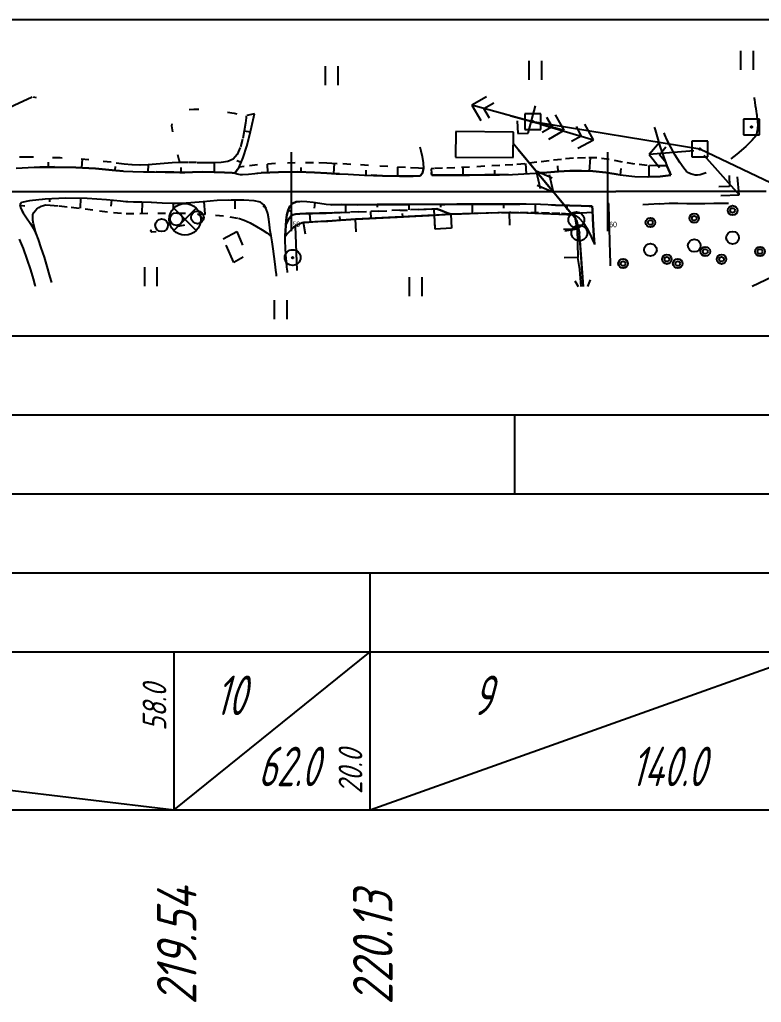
# Model space of a CAD drawing. Extents: x 2172 to 5772, y -842 to -248.
# Drawn here: x 3719.4 to 3766.3, y -676.2 to -614 of the extents above; entities that cross this region are included whole.
import ezdxf

# ---------------------------------------------------------------- set-up
doc = ezdxf.new("R2010")
doc.units = 0
doc.header["$MEASUREMENT"] = 0
doc.linetypes.add('CONTI', pattern=[0])
doc.linetypes.add('STROT', pattern=[1.7, 0.5, -1.2])
doc.layers.get('0').update_dxf_attribs({"linetype": 'CONTINUOUS'})
for name, color, linetype in [('DEFAULT', 7, 'CONTI'), ('OTKOSDEFAULT', 32, 'CONTI'), ('SIT_LDEFAULT', 7, 'CONTI'), ('USLZNDEFAULT', 7, 'CONTI'), ('ОТМЕТКИ_КЮВЕТОВ', 7, 'CONTINUOUS'), ('ЧЕРНЫЕ_ОТМЕТКИ', 7, 'CONTINUOUS')]:
    doc.layers.add(name, color=color, linetype=linetype)
doc.styles.add('SHRFT', font='TXT', dxfattribs={"width": 8.75})
doc.styles.add('ГОСТ', font='gost.TTF', dxfattribs={"oblique": 15, "height": 1})

# ---------------------------------------------------------------- blocks, each defined once
blk = doc.blocks.new('BL_2002')
at = {"color": 0}
blk.add_circle((0, 0), 2, dxfattribs=at)
blk = doc.blocks.new('BL_7')
at = {"color": 0}
for p, q in [((-3.5, 3.5), (3.5, -3.5)), ((-3.5, -3.5), (3.5, 3.5))]:
    blk.add_line(p, q, dxfattribs=at)
blk.add_circle((0, 0), 5, dxfattribs=at)
blk = doc.blocks.new('BL_26')
at = {"color": 0}
for radius in [2.5, 0.25]:
    blk.add_circle((0, 0), radius, dxfattribs=at)
blk = doc.blocks.new('BL_27')
at = {"color": 0}
for p, q in [((2.5, 2.5), (-2.5, 2.5)), ((-2.5, 2.5), (-2.5, -2.5)), ((2.5, -2.5), (2.5, 2.5)), ((-2.5, -2.5), (2.5, -2.5))]:
    blk.add_line(p, q, dxfattribs=at)
blk.add_circle((0, 0), 0.25, dxfattribs=at)
blk = doc.blocks.new('BL_20')
at = {"color": 0}
blk.add_circle((0, 0), 2.5, dxfattribs=at)
blk = doc.blocks.new('BL_2009')
at = {"color": 0}
for centre, radius in [((0, 8.65), 1.5), ((0, 8.65), 0.75), ((0, 0), 2), ((-8.65, -4.35), 1.5), ((8.65, -4.35), 1.5), ((-8.65, -4.35), 0.75), ((8.65, -4.35), 0.75)]:
    blk.add_circle(centre, radius, dxfattribs=at)
blk = doc.blocks.new('BL_2011')
at = {"color": 0}
for p, q in [((0, 0), (0, 6)), ((4, 0), (4, 6))]:
    blk.add_line(p, q, dxfattribs=at)

msp = doc.modelspace()

# ---------------------------------------------------------------- linework, layer by layer
at = {"linetype": 'Continuous'}
for p, q in [((3396.596, -614.043), (4356.596, -614.043)), ((3396.596, -634.043), (4356.596, -634.043)), ((3396.596, -639.043), (4356.596, -639.043)), ((3396.596, -644.043), (4356.596, -644.043)), ((3396.596, -649.043), (4356.596, -649.043)), ((3396.596, -654.043), (4356.596, -654.043)), ((3396.596, -664.043), (4356.596, -664.043))]:
    msp.add_line(p, q, dxfattribs=at)
msp.add_line((3750.727, -644.043), (3750.727, -639.043))
msp.add_lwpolyline([(3741.577, -654.043), (3741.577, -649.043)], dxfattribs=at)
at = {"layer": 'DEFAULT', "color": 12, "linetype": 'CONTI'}
for p, q in [((3736.596, -627.421), (3736.595, -622.421)), ((3756.596, -627.42), (3756.596, -622.42)), ((3718.883, -624.921), (3719.546, -624.921)), ((3719.546, -624.921), (3720.208, -624.921)), ((3720.208, -624.921), (3720.871, -624.921)), ((3720.871, -624.921), (3721.534, -624.921)), ((3721.534, -624.921), (3722.197, -624.921)), ((3722.197, -624.921), (3722.86, -624.921)), ((3722.86, -624.921), (3723.522, -624.921)), ((3723.522, -624.921), (3724.185, -624.921)), ((3724.185, -624.921), (3724.848, -624.921)), ((3724.848, -624.921), (3725.511, -624.921)), ((3725.511, -624.921), (3726.174, -624.921)), ((3726.174, -624.921), (3726.836, -624.921)), ((3726.836, -624.921), (3727.499, -624.921)), ((3727.499, -624.921), (3728.162, -624.921)), ((3728.162, -624.921), (3728.825, -624.921)), ((3728.825, -624.921), (3729.488, -624.921)), ((3729.488, -624.921), (3730.15, -624.921)), ((3730.15, -624.921), (3730.813, -624.921)), ((3730.813, -624.921), (3731.476, -624.921)), ((3731.476, -624.921), (3732.139, -624.921)), ((3732.139, -624.921), (3732.802, -624.921)), ((3732.802, -624.921), (3733.464, -624.921)), ((3733.464, -624.921), (3734.127, -624.921)), ((3734.127, -624.921), (3734.79, -624.921)), ((3734.79, -624.921), (3735.453, -624.921)), ((3735.453, -624.921), (3736.116, -624.921)), ((3736.116, -624.921), (3736.779, -624.921)), ((3736.779, -624.921), (3737.441, -624.921)), ((3737.441, -624.921), (3738.104, -624.921)), ((3738.104, -624.921), (3738.767, -624.921)), ((3738.767, -624.921), (3739.43, -624.921)), ((3739.43, -624.921), (3740.093, -624.921)), ((3740.092, -624.921), (3757.099, -624.92)), ((3757.496, -624.921), (3757.099, -624.921)), ((3757.892, -624.921), (3757.496, -624.921)), ((3758.289, -624.921), (3757.892, -624.921)), ((3758.685, -624.921), (3758.289, -624.921)), ((3759.082, -624.921), (3758.685, -624.921)), ((3759.479, -624.921), (3759.082, -624.921)), ((3759.875, -624.921), (3759.479, -624.921)), ((3760.272, -624.921), (3759.875, -624.921)), ((3760.668, -624.921), (3760.272, -624.921)), ((3761.065, -624.921), (3760.668, -624.921)), ((3761.462, -624.921), (3761.065, -624.921)), ((3761.858, -624.921), (3761.462, -624.921)), ((3762.255, -624.921), (3761.858, -624.921)), ((3762.651, -624.921), (3762.255, -624.921)), ((3763.048, -624.921), (3762.651, -624.921)), ((3763.445, -624.921), (3763.048, -624.921)), ((3763.841, -624.921), (3763.445, -624.921)), ((3764.238, -624.921), (3763.841, -624.921)), ((3764.634, -624.921), (3764.238, -624.921)), ((3765.031, -624.921), (3764.634, -624.921)), ((3765.427, -624.921), (3765.031, -624.921)), ((3765.824, -624.921), (3765.427, -624.921)), ((3766.221, -624.921), (3765.824, -624.921)), ((3766.617, -624.921), (3766.221, -624.921))]:
    msp.add_line(p, q, dxfattribs=at)
at = {"layer": 'OTKOSDEFAULT', "color": 32, "linetype": 'STROT'}
for p, q in [((3733.721, -620.255, 43.849), (3733.682, -620.591, 43.858)), ((3733.734, -620.125, 43.845), (3733.721, -620.255, 43.849)), ((3734.259, -620.01, 44.052), (3733.734, -620.125, 43.845)), ((3733.608, -621.067, 43.871), (3733.497, -621.603, 43.885)), ((3733.682, -620.591, 43.858), (3733.608, -621.067, 43.871)), ((3733.497, -621.603, 43.885), (3733.348, -622.13, 43.9)), ((3733.348, -622.13, 43.9), (3733.152, -622.576, 43.912)), ((3719.892, -622.74, 44.011), (3717.721, -622.784, 44.025)), ((3721.969, -622.789, 43.999), (3719.892, -622.74, 44.011)), ((3723.786, -622.915, 43.988), (3721.969, -622.789, 43.999)), ((3725.18, -623.067, 43.979), (3723.786, -622.915, 43.988)), ((3732.901, -622.865, 43.922), (3732.569, -623.012, 43.922)), ((3733.152, -622.576, 43.912), (3732.901, -622.865, 43.922)), ((3752.892, -622.973, 44.289), (3752.12, -623.07, 44.306)), ((3753.667, -622.881, 44.273), (3752.892, -622.973, 44.289)), ((3754.433, -622.812, 44.257), (3753.667, -622.881, 44.273)), ((3755.181, -622.776, 44.241), (3754.433, -622.812, 44.257)), ((3755.906, -622.793, 44.226), (3755.181, -622.776, 44.241)), ((3756.698, -622.89, 44.247), (3755.906, -622.793, 44.226)), ((3757.521, -623.051, 44.272), (3756.698, -622.89, 44.247)), ((3726.005, -623.182, 43.974), (3725.18, -623.067, 43.979)), ((3726.502, -623.234, 43.966), (3726.005, -623.182, 43.974)), ((3727.008, -623.246, 43.958), (3726.502, -623.234, 43.966)), ((3727.52, -623.23, 43.95), (3727.008, -623.246, 43.958)), ((3728.034, -623.195, 43.942), (3727.52, -623.23, 43.95)), ((3728.544, -623.153, 43.934), (3728.034, -623.195, 43.942)), ((3729.047, -623.112, 43.926), (3728.544, -623.153, 43.934)), ((3729.534, -623.084, 43.918), (3729.047, -623.112, 43.926)), ((3730.04, -623.078, 43.919), (3729.534, -623.084, 43.918)), ((3730.579, -623.091, 43.919), (3730.04, -623.078, 43.919)), ((3731.128, -623.106, 43.92), (3730.579, -623.091, 43.919)), ((3731.659, -623.112, 43.921), (3731.128, -623.106, 43.92)), ((3732.146, -623.086, 43.921), (3731.659, -623.112, 43.921)), ((3732.569, -623.012, 43.922), (3732.146, -623.086, 43.921)), ((3733.291, -623.373, 44.024), (3733.038, -623.753, 44.021)), ((3733.611, -623.33, 44.027), (3733.291, -623.373, 44.024)), ((3734.441, -623.237, 44.037), (3733.611, -623.33, 44.027)), ((3735.585, -623.145, 44.05), (3734.441, -623.237, 44.037)), ((3736.835, -623.097, 44.064), (3735.585, -623.145, 44.05)), ((3737.987, -623.098, 44.077), (3736.835, -623.097, 44.064)), ((3738.827, -623.127, 44.086), (3737.987, -623.098, 44.077)), ((3739.153, -623.145, 44.09), (3738.827, -623.127, 44.086)), ((3739.491, -623.155, 44.1), (3739.153, -623.145, 44.09)), ((3740.346, -623.197, 44.125), (3739.491, -623.155, 44.1)), ((3741.465, -623.264, 44.16), (3740.346, -623.197, 44.125)), ((3742.683, -623.334, 44.199), (3741.465, -623.264, 44.16)), ((3743.802, -623.4, 44.234), (3742.683, -623.334, 44.199)), ((3744.619, -623.449, 44.259), (3743.802, -623.4, 44.234)), ((3744.935, -623.468, 44.269), (3744.619, -623.449, 44.259)), ((3745.627, -623.468, 44.267), (3745.431, -623.477, 44.264)), ((3745.431, -623.477, 44.264), (3745.454, -623.773, 44.258)), ((3746.154, -623.446, 44.274), (3745.627, -623.468, 44.267)), ((3746.924, -623.412, 44.285), (3746.154, -623.446, 44.274)), ((3747.844, -623.37, 44.298), (3746.924, -623.412, 44.285)), ((3748.825, -623.323, 44.312), (3747.844, -623.37, 44.298)), ((3749.774, -623.273, 44.326), (3748.825, -623.323, 44.312)), ((3750.603, -623.224, 44.337), (3749.774, -623.273, 44.326)), ((3751.353, -623.158, 44.322), (3750.603, -623.224, 44.337)), ((3752.12, -623.07, 44.306), (3751.353, -623.158, 44.322)), ((3758.32, -623.188, 44.297), (3757.521, -623.051, 44.272)), ((3759.084, -623.272, 44.321), (3758.32, -623.188, 44.297)), ((3759.732, -623.301, 44.341), (3759.084, -623.272, 44.321)), ((3760.179, -623.299, 44.355), (3759.732, -623.301, 44.341)), ((3760.345, -623.295, 44.36), (3760.179, -623.299, 44.355)), ((3760.525, -623.724, 44.419), (3760.345, -623.295, 44.36)), ((3745.454, -623.773, 44.258), (3745.464, -623.888, 44.255)), ((3760.597, -623.888, 44.441), (3760.525, -623.724, 44.419)), ((3720.383, -626.133, 44.012), (3720.491, -626.022, 44.031)), ((3720.491, -626.022, 44.031), (3720.618, -625.926, 44.05)), ((3720.618, -625.926, 44.05), (3720.755, -625.846, 44.069)), ((3720.755, -625.846, 44.069), (3720.899, -625.791, 44.088)), ((3720.899, -625.791, 44.088), (3721.039, -625.763, 44.106)), ((3721.039, -625.763, 44.106), (3721.337, -625.772, 44.088)), ((3721.337, -625.772, 44.088), (3721.907, -625.823, 44.054)), ((3721.907, -625.823, 44.054), (3722.668, -625.907, 44.009)), ((3722.668, -625.907, 44.009), (3723.544, -626.019, 43.956)), ((3723.544, -626.019, 43.956), (3724.459, -626.142, 43.901)), ((3743.442, -626.106, 44.183), (3742.118, -626.155, 44.141)), ((3742.118, -626.155, 44.141), (3743.442, -626.106, 44.183)), ((3744.621, -626.06, 44.22), (3743.442, -626.106, 44.183)), ((3743.442, -626.106, 44.183), (3744.621, -626.06, 44.22)), ((3745.465, -626.029, 44.247), (3744.621, -626.06, 44.22)), ((3744.621, -626.06, 44.22), (3745.465, -626.029, 44.247)), ((3745.787, -626.016, 44.258), (3745.465, -626.029, 44.247)), ((3745.465, -626.029, 44.247), (3745.787, -626.016, 44.258)), ((3745.835, -626.035, 44.262), (3745.787, -626.016, 44.258)), ((3745.787, -626.016, 44.258), (3745.835, -626.035, 44.262)), ((3745.961, -626.081, 44.274), (3745.835, -626.035, 44.262)), ((3745.835, -626.035, 44.262), (3745.961, -626.081, 44.274)), ((3746.134, -626.145, 44.29), (3745.961, -626.081, 44.274)), ((3745.961, -626.081, 44.274), (3746.134, -626.145, 44.29)), ((3720.227, -626.522, 43.962), (3720.244, -626.369, 43.979)), ((3720.244, -626.727, 43.94), (3720.227, -626.522, 43.962)), ((3720.244, -626.369, 43.979), (3720.299, -626.249, 43.995)), ((3720.283, -626.957, 43.915), (3720.244, -626.727, 43.94)), ((3720.299, -626.249, 43.995), (3720.383, -626.133, 44.012)), ((3724.459, -626.142, 43.901), (3725.344, -626.25, 43.847)), ((3725.344, -626.25, 43.847), (3726.131, -626.309, 43.799)), ((3726.131, -626.309, 43.799), (3727.009, -626.305, 43.8)), ((3727.009, -626.305, 43.8), (3728.136, -626.281, 43.8)), ((3728.136, -626.281, 43.8), (3729.39, -626.28, 43.801)), ((3729.39, -626.28, 43.801), (3730.65, -626.32, 43.801)), ((3730.65, -626.32, 43.801), (3731.791, -626.405, 43.802)), ((3731.791, -626.405, 43.802), (3732.692, -626.512, 43.802)), ((3732.692, -626.512, 43.802), (3733.234, -626.609, 43.802)), ((3733.234, -626.609, 43.802), (3733.592, -626.729, 43.815)), ((3733.592, -626.729, 43.815), (3733.984, -626.908, 43.829)), ((3736.403, -626.685, 43.934), (3736.334, -626.822, 43.936)), ((3736.334, -626.822, 43.936), (3736.403, -626.685, 43.934)), ((3736.487, -626.555, 43.932), (3736.403, -626.685, 43.934)), ((3736.403, -626.685, 43.934), (3736.487, -626.555, 43.932)), ((3736.582, -626.449, 43.931), (3736.487, -626.555, 43.932)), ((3736.487, -626.555, 43.932), (3736.582, -626.449, 43.931)), ((3736.68, -626.389, 43.929), (3736.582, -626.449, 43.931)), ((3736.582, -626.449, 43.931), (3736.68, -626.389, 43.929)), ((3736.848, -626.359, 43.937), (3736.68, -626.389, 43.929)), ((3736.68, -626.389, 43.929), (3736.848, -626.359, 43.937)), ((3737.131, -626.336, 43.95), (3736.848, -626.359, 43.937)), ((3736.848, -626.359, 43.937), (3737.131, -626.336, 43.95)), ((3737.498, -626.315, 43.968), (3737.131, -626.336, 43.95)), ((3737.131, -626.336, 43.95), (3737.498, -626.315, 43.968)), ((3737.918, -626.304, 43.987), (3737.498, -626.315, 43.968)), ((3737.498, -626.315, 43.968), (3737.918, -626.304, 43.987)), ((3738.358, -626.294, 44.008), (3737.918, -626.304, 43.987)), ((3737.918, -626.304, 43.987), (3738.358, -626.294, 44.008)), ((3738.787, -626.285, 44.028), (3738.358, -626.294, 44.008)), ((3738.358, -626.294, 44.008), (3738.787, -626.285, 44.028)), ((3739.175, -626.271, 44.046), (3738.787, -626.285, 44.028)), ((3738.787, -626.285, 44.028), (3739.175, -626.271, 44.046)), ((3739.788, -626.239, 44.066), (3739.175, -626.271, 44.046)), ((3739.175, -626.271, 44.046), (3739.788, -626.239, 44.066)), ((3740.832, -626.2, 44.1), (3739.788, -626.239, 44.066)), ((3739.788, -626.239, 44.066), (3740.832, -626.2, 44.1)), ((3742.118, -626.155, 44.141), (3740.832, -626.2, 44.1)), ((3740.832, -626.2, 44.1), (3742.118, -626.155, 44.141)), ((3746.32, -626.217, 44.308), (3746.134, -626.145, 44.29)), ((3746.134, -626.145, 44.29), (3746.32, -626.217, 44.308)), ((3746.493, -626.281, 44.324), (3746.32, -626.217, 44.308)), ((3746.32, -626.217, 44.308), (3746.493, -626.281, 44.324)), ((3746.618, -626.327, 44.335), (3746.493, -626.281, 44.324)), ((3746.493, -626.281, 44.324), (3746.618, -626.327, 44.335)), ((3746.667, -626.346, 44.34), (3746.618, -626.327, 44.335)), ((3746.618, -626.327, 44.335), (3746.667, -626.346, 44.34)), ((3746.667, -626.346, 44.34), (3746.919, -626.336, 44.341)), ((3746.919, -626.336, 44.341), (3747.352, -626.32, 44.343)), ((3747.352, -626.32, 44.343), (3747.911, -626.3, 44.346)), ((3747.911, -626.3, 44.346), (3748.553, -626.279, 44.349)), ((3748.553, -626.279, 44.349), (3749.226, -626.262, 44.352)), ((3749.226, -626.262, 44.352), (3749.884, -626.251, 44.356)), ((3749.884, -626.251, 44.356), (3750.476, -626.25, 44.358)), ((3750.476, -626.25, 44.358), (3751.067, -626.25, 44.364)), ((3751.067, -626.25, 44.364), (3751.724, -626.248, 44.369)), ((3751.724, -626.248, 44.369), (3752.406, -626.247, 44.375)), ((3752.406, -626.247, 44.375), (3753.07, -626.258, 44.381)), ((3753.07, -626.258, 44.381), (3753.673, -626.284, 44.386)), ((3753.673, -626.284, 44.386), (3754.171, -626.337, 44.39)), ((3754.171, -626.337, 44.39), (3754.523, -626.419, 44.393)), ((3754.523, -626.419, 44.393), (3754.786, -626.593, 44.391)), ((3754.786, -626.593, 44.391), (3755.039, -626.883, 44.387)), ((3720.332, -627.184, 43.89), (3720.283, -626.957, 43.915)), ((3720.381, -627.38, 43.868), (3720.332, -627.184, 43.89)), ((3733.984, -626.908, 43.829), (3734.378, -627.123, 43.844)), ((3734.378, -627.123, 43.844), (3734.737, -627.341, 43.859)), ((3734.737, -627.341, 43.859), (3735.033, -627.537, 43.871)), ((3736.232, -627.065, 43.939), (3736.218, -627.405, 43.903)), ((3736.246, -627.032, 43.939), (3736.232, -627.065, 43.939)), ((3736.232, -627.065, 43.939), (3736.246, -627.032, 43.939)), ((3736.28, -626.944, 43.938), (3736.246, -627.032, 43.939)), ((3736.246, -627.032, 43.939), (3736.28, -626.944, 43.938)), ((3736.334, -626.822, 43.936), (3736.28, -626.944, 43.938)), ((3736.28, -626.944, 43.938), (3736.334, -626.822, 43.936)), ((3755.039, -626.883, 44.387), (3755.269, -627.237, 44.384)), ((3755.269, -627.237, 44.384), (3755.466, -627.6, 44.38)), ((3720.418, -627.518, 43.852), (3720.381, -627.38, 43.868)), ((3720.432, -627.57, 43.846), (3720.418, -627.518, 43.852)), ((3735.033, -627.537, 43.871), (3735.231, -627.676, 43.879)), ((3735.231, -627.676, 43.879), (3735.304, -627.729, 43.882)), ((3736.218, -627.405, 43.903), (3736.202, -627.719, 43.869)), ((3755.466, -627.6, 44.38), (3755.619, -627.925, 44.377)), ((3755.619, -627.925, 44.377), (3755.719, -628.156, 44.375)), ((3755.719, -628.156, 44.375), (3755.755, -628.245, 44.374))]:
    msp.add_line(p, q, dxfattribs=at)
at = {"layer": 'OTKOSDEFAULT', "color": 32}
for p, q in [((3734.117, -620.658, 44.047), (3734.222, -620.19, 44.051)), ((3734.222, -620.19, 44.051), (3734.259, -620.01, 44.052)), ((3733.996, -621.166), (3733.601, -621.094)), ((3733.961, -621.313, 44.041), (3734.117, -620.658, 44.047)), ((3733.766, -622.054, 44.035), (3733.961, -621.313, 44.041)), ((3733.541, -622.774, 44.029), (3733.766, -622.054, 44.035)), ((3723.341, -623.409), (3723.372, -622.877)), ((3733.407, -623.091), (3733.138, -622.983)), ((3733.291, -623.373, 44.024), (3733.541, -622.774, 44.029)), ((3755.453, -623.629), (3755.5, -622.783)), ((3719.182, -623.434, 44.035), (3720.314, -623.384, 44.04)), ((3720.314, -623.384, 44.04), (3721.613, -623.366, 44.046)), ((3721.226, -623.366), (3721.223, -623.061)), ((3721.613, -623.366, 44.046), (3722.952, -623.394, 44.052)), ((3722.952, -623.394, 44.052), (3724.206, -623.466, 44.058)), ((3724.206, -623.466, 44.058), (3725.253, -623.556, 44.063)), ((3725.253, -623.556, 44.063), (3725.976, -623.626, 44.066)), ((3725.441, -623.572), (3725.465, -623.339)), ((3725.976, -623.626, 44.066), (3726.563, -623.658, 44.068)), ((3727.532, -623.673), (3727.541, -623.229)), ((3729.626, -623.711), (3729.624, -623.395)), ((3731.72, -623.689), (3731.735, -623.107)), ((3733.02, -623.747, 44.02), (3733.291, -623.373, 44.024)), ((3735.106, -623.719), (3735.075, -623.18)), ((3737.197, -623.684), (3737.202, -623.387)), ((3739.283, -623.785), (3739.312, -623.15)), ((3741.312, -623.878), (3741.325, -623.566)), ((3743.313, -623.947), (3743.322, -623.372)), ((3744.885, -623.759, 44.271), (3744.935, -623.468, 44.269)), ((3747.462, -623.879), (3747.459, -623.387)), ((3749.463, -623.858), (3749.459, -623.574)), ((3751.46, -623.798), (3751.422, -623.151)), ((3753.457, -623.655), (3753.433, -623.282)), ((3753.479, -623.653, 44.37), (3754.204, -623.617, 44.373)), ((3754.204, -623.617, 44.373), (3754.928, -623.609, 44.376)), ((3754.928, -623.609, 44.376), (3755.65, -623.636, 44.379)), ((3757.406, -623.867), (3757.454, -623.456)), ((3759.225, -623.997), (3759.219, -623.281)), ((3726.563, -623.658, 44.068), (3727.238, -623.671, 44.07)), ((3727.238, -623.671, 44.07), (3727.936, -623.68, 44.072)), ((3727.936, -623.68, 44.072), (3728.595, -623.69, 44.074)), ((3728.595, -623.69, 44.074), (3729.143, -623.7, 44.076)), ((3729.143, -623.7, 44.076), (3729.522, -623.71, 44.077)), ((3729.522, -623.71, 44.077), (3729.662, -623.713, 44.078)), ((3729.662, -623.713, 44.078), (3729.848, -623.705, 44.074)), ((3729.848, -623.705, 44.074), (3730.327, -623.689, 44.066)), ((3730.327, -623.689, 44.066), (3730.985, -623.68, 44.055)), ((3730.985, -623.68, 44.055), (3731.699, -623.688, 44.043)), ((3731.699, -623.688, 44.043), (3732.356, -623.71, 44.031)), ((3732.356, -623.71, 44.031), (3732.834, -623.735, 44.023)), ((3732.834, -623.735, 44.023), (3733.02, -623.747, 44.02)), ((3733.038, -623.753, 44.021), (3733.088, -623.769, 44.024)), ((3733.088, -623.769, 44.024), (3733.159, -623.791, 44.029)), ((3733.159, -623.791, 44.029), (3733.247, -623.814, 44.034)), ((3733.247, -623.814, 44.034), (3733.338, -623.833, 44.039)), ((3733.338, -623.833, 44.039), (3733.427, -623.846, 44.044)), ((3733.427, -623.846, 44.044), (3733.506, -623.848, 44.049)), ((3733.506, -623.848, 44.049), (3733.867, -623.811, 44.05)), ((3733.867, -623.811, 44.05), (3734.687, -623.745, 44.052)), ((3734.687, -623.745, 44.052), (3735.782, -623.692, 44.054)), ((3735.782, -623.692, 44.054), (3736.966, -623.681, 44.057)), ((3736.966, -623.681, 44.057), (3738.041, -623.711, 44.06)), ((3738.041, -623.711, 44.06), (3738.823, -623.759, 44.062)), ((3738.823, -623.759, 44.062), (3739.125, -623.783, 44.062)), ((3739.125, -623.783, 44.062), (3739.421, -623.79, 44.073)), ((3739.421, -623.79, 44.073), (3740.187, -623.822, 44.101)), ((3740.187, -623.822, 44.101), (3741.211, -623.873, 44.139)), ((3741.211, -623.873, 44.139), (3742.349, -623.919, 44.182)), ((3742.349, -623.919, 44.182), (3743.429, -623.951, 44.222)), ((3743.429, -623.951, 44.222), (3744.284, -623.952, 44.254)), ((3744.284, -623.952, 44.254), (3744.74, -623.914, 44.272)), ((3744.74, -623.914, 44.272), (3744.885, -623.759, 44.271)), ((3745.464, -623.888, 44.255), (3745.657, -623.887, 44.259)), ((3745.657, -623.887, 44.259), (3746.18, -623.885, 44.27)), ((3746.18, -623.885, 44.27), (3746.94, -623.882, 44.285)), ((3746.94, -623.882, 44.285), (3747.851, -623.877, 44.303)), ((3747.851, -623.877, 44.303), (3748.819, -623.868, 44.323)), ((3748.819, -623.868, 44.323), (3749.756, -623.855, 44.341)), ((3749.756, -623.855, 44.341), (3750.572, -623.839, 44.358)), ((3750.572, -623.839, 44.358), (3751.298, -623.808, 44.361)), ((3751.298, -623.808, 44.361), (3752.025, -623.76, 44.364)), ((3752.025, -623.76, 44.364), (3752.752, -623.705, 44.367)), ((3752.752, -623.705, 44.367), (3753.479, -623.653, 44.37)), ((3755.65, -623.636, 44.379), (3756.469, -623.724, 44.389)), ((3756.469, -623.724, 44.389), (3757.391, -623.865, 44.4)), ((3757.391, -623.865, 44.4), (3758.303, -623.967, 44.412)), ((3758.303, -623.967, 44.412), (3759.175, -623.996, 44.423)), ((3759.175, -623.996, 44.423), (3759.909, -623.965, 44.432)), ((3759.909, -623.965, 44.432), (3760.412, -623.912, 44.439)), ((3760.412, -623.912, 44.439), (3760.597, -623.888, 44.441)), ((3721.022, -625.398, 44.126), (3720.026, -625.509, 44.136)), ((3722.305, -625.338, 44.114), (3721.022, -625.398, 44.126)), ((3721.279, -625.382), (3721.291, -625.575)), ((3723.667, -625.355, 44.102), (3722.305, -625.338, 44.114)), ((3723.246, -625.343), (3723.233, -625.975)), ((3724.891, -625.435, 44.09), (3723.667, -625.355, 44.102)), ((3725.769, -625.529, 44.082), (3724.891, -625.435, 44.09)), ((3725.209, -625.466), (3725.171, -625.844)), ((3732.775, -625.455, 44.066), (3731.884, -625.493, 44.057)), ((3733.589, -625.457, 44.075), (3732.775, -625.455, 44.066)), ((3733.008, -625.453), (3733.009, -626.009)), ((3734.241, -625.505, 44.081), (3733.589, -625.457, 44.075)), ((3719.52, -625.621, 44.14), (3719.417, -625.765, 44.117)), ((3719.417, -625.765, 44.117), (3719.466, -625.988, 44.092)), ((3719.419, -625.775), (3719.723, -625.833)), ((3719.466, -625.988, 44.092), (3719.619, -626.269, 44.054)), ((3720.026, -625.509, 44.136), (3719.52, -625.621, 44.14)), ((3726.107, -625.574, 44.079), (3725.769, -625.529, 44.082)), ((3726.242, -625.576, 44.077), (3726.107, -625.574, 44.079)), ((3726.601, -625.584, 44.073), (3726.242, -625.576, 44.077)), ((3727.125, -625.598, 44.066), (3726.601, -625.584, 44.073)), ((3727.747, -625.618, 44.058), (3727.125, -625.598, 44.066)), ((3727.158, -625.599), (3727.139, -626.3)), ((3728.411, -625.644, 44.049), (3727.747, -625.618, 44.058)), ((3729.052, -625.665, 44.041), (3728.411, -625.644, 44.049)), ((3729.609, -625.667, 44.034), (3729.052, -625.665, 44.041)), ((3729.107, -625.666), (3729.102, -625.97)), ((3730.22, -625.628, 44.04), (3729.609, -625.667, 44.034)), ((3731.005, -625.559, 44.048), (3730.22, -625.628, 44.04)), ((3731.884, -625.493, 44.057), (3731.005, -625.559, 44.048)), ((3731.052, -625.555), (3731.112, -626.349)), ((3734.643, -625.594, 44.085), (3734.241, -625.505, 44.081)), ((3734.854, -625.754, 44.062), (3734.643, -625.594, 44.085)), ((3734.88, -625.798), (3734.78, -625.883)), ((3735, -626.002, 44.037), (3734.854, -625.754, 44.062)), ((3735.096, -626.314, 44.009), (3735, -626.002, 44.037)), ((3736.378, -626.093, 44.043), (3736.304, -626.391, 44.011)), ((3736.377, -626.095), (3736.623, -626.19)), ((3736.493, -625.846, 44.071), (3736.378, -626.093, 44.043)), ((3736.657, -625.671, 44.097), (3736.493, -625.846, 44.071)), ((3736.894, -625.576, 44.1), (3736.657, -625.671, 44.097)), ((3737.206, -625.547, 44.104), (3736.894, -625.576, 44.1)), ((3737.572, -625.568, 44.109), (3737.206, -625.547, 44.104)), ((3737.969, -625.618, 44.114), (3737.572, -625.568, 44.109)), ((3738.379, -625.678, 44.119), (3737.969, -625.618, 44.114)), ((3738.081, -625.634), (3738.037, -625.967)), ((3738.78, -625.732, 44.125), (3738.379, -625.678, 44.119)), ((3739.154, -625.753, 44.13), (3738.78, -625.732, 44.125)), ((3739.763, -625.747, 44.144), (3739.154, -625.753, 44.13)), ((3740.778, -625.749, 44.166), (3739.763, -625.747, 44.144)), ((3740.017, -625.746), (3740.014, -626.229)), ((3742.024, -625.748, 44.194), (3740.778, -625.749, 44.166)), ((3742.013, -625.748), (3742.013, -625.916)), ((3743.307, -625.745, 44.223), (3742.024, -625.748, 44.194)), ((3744.446, -625.742, 44.248), (3743.307, -625.745, 44.223)), ((3744.015, -625.743), (3744.016, -626.084)), ((3745.263, -625.739, 44.266), (3744.446, -625.742, 44.248)), ((3745.575, -625.737, 44.273), (3745.263, -625.739, 44.266)), ((3745.769, -625.735, 44.276), (3745.575, -625.737, 44.273)), ((3745.63, -626.408), (3745.612, -626.09)), ((3746.289, -625.729, 44.285), (3745.769, -625.735, 44.276)), ((3746.014, -625.732), (3746.015, -625.917)), ((3747.048, -625.723, 44.299), (3746.289, -625.729, 44.285)), ((3747.951, -625.715, 44.314), (3747.048, -625.723, 44.299)), ((3748.913, -625.71, 44.331), (3747.951, -625.715, 44.314)), ((3748.013, -625.716), (3748.017, -626.296)), ((3749.839, -625.709, 44.347), (3748.913, -625.71, 44.331)), ((3750.641, -625.713, 44.361), (3749.839, -625.709, 44.347)), ((3750.013, -625.709), (3750.012, -625.979)), ((3751.438, -625.726, 44.36), (3750.641, -625.713, 44.361)), ((3752.351, -625.748, 44.359), (3751.438, -625.726, 44.36)), ((3752.013, -625.74), (3752.002, -626.248)), ((3753.293, -625.774, 44.357), (3752.351, -625.748, 44.359)), ((3754.176, -625.801, 44.356), (3753.293, -625.774, 44.357)), ((3754.013, -625.796), (3754.005, -626.056)), ((3754.913, -625.823, 44.355), (3754.176, -625.801, 44.356)), ((3755.421, -625.841, 44.354), (3754.913, -625.823, 44.355)), ((3755.609, -625.847, 44.354), (3755.421, -625.841, 44.354)), ((3755.623, -626.066, 44.356), (3755.609, -625.847, 44.354)), ((3755.657, -626.63, 44.361), (3755.623, -626.066, 44.356)), ((3719.619, -626.269, 44.054), (3719.834, -626.59, 44.003)), ((3719.834, -626.59, 44.003), (3720.068, -626.927, 43.948)), ((3735.159, -626.665, 43.978), (3735.096, -626.314, 44.009)), ((3735.205, -627.033, 43.945), (3735.159, -626.665, 43.978)), ((3736.258, -626.721, 43.976), (3736.232, -627.065, 43.939)), ((3736.304, -626.391, 44.011), (3736.258, -626.721, 43.976)), ((3737.795, -626.845), (3737.764, -626.308)), ((3739.172, -626.772, 44.14), (3739.702, -626.732, 44.154)), ((3739.665, -626.734), (3739.65, -626.489)), ((3739.702, -626.732, 44.154), (3740.688, -626.674, 44.179)), ((3740.688, -626.674, 44.179), (3741.95, -626.607, 44.211)), ((3741.635, -626.625), (3741.612, -626.173)), ((3741.95, -626.607, 44.211), (3743.27, -626.536, 44.243)), ((3743.27, -626.536, 44.243), (3744.452, -626.471, 44.273)), ((3743.631, -626.517), (3743.62, -626.307)), ((3744.452, -626.471, 44.273), (3745.306, -626.424, 44.294)), ((3745.306, -626.424, 44.294), (3745.632, -626.406, 44.302)), ((3745.632, -626.406, 44.302), (3745.672, -626.404, 44.303)), ((3745.672, -626.404, 44.303), (3745.778, -626.396, 44.307)), ((3745.778, -626.396, 44.307), (3745.931, -626.386, 44.313)), ((3745.931, -626.386, 44.313), (3746.114, -626.373, 44.32)), ((3746.114, -626.373, 44.32), (3746.311, -626.363, 44.327)), ((3746.311, -626.363, 44.327), (3746.501, -626.353, 44.334)), ((3746.501, -626.353, 44.334), (3746.667, -626.346, 44.34)), ((3755.634, -626.249), (3754.177, -626.339)), ((3755.704, -627.405, 44.367), (3755.657, -626.63, 44.361)), ((3720.068, -626.927, 43.948), (3720.28, -627.261, 43.893)), ((3720.28, -627.261, 43.893), (3720.432, -627.57, 43.846)), ((3735.248, -627.395, 43.912), (3735.205, -627.033, 43.945)), ((3736.515, -627.396, 43.893), (3736.636, -627.278, 43.902)), ((3736.636, -627.278, 43.902), (3736.745, -627.177, 43.91)), ((3736.745, -627.177, 43.91), (3736.828, -627.109, 43.916)), ((3736.828, -627.109, 43.916), (3736.895, -627.064, 43.927)), ((3736.895, -627.064, 43.927), (3736.967, -627.02, 43.938)), ((3736.967, -627.02, 43.938), (3737.04, -626.983, 43.95)), ((3737.04, -626.983, 43.95), (3737.116, -626.948, 43.961)), ((3737.116, -626.948, 43.961), (3737.193, -626.919, 43.972)), ((3737.193, -626.919, 43.972), (3737.27, -626.896, 43.984)), ((3737.27, -626.896, 43.984), (3737.35, -626.88, 43.995)), ((3737.35, -626.88, 43.995), (3737.478, -626.866, 44.005)), ((3737.478, -626.866, 44.005), (3737.686, -626.85, 44.022)), ((3737.686, -626.85, 44.022), (3737.954, -626.834, 44.043)), ((3737.954, -626.834, 44.043), (3738.258, -626.819, 44.067)), ((3738.258, -626.819, 44.067), (3738.577, -626.803, 44.093)), ((3738.577, -626.803, 44.093), (3738.889, -626.789, 44.118)), ((3738.889, -626.789, 44.118), (3739.172, -626.772, 44.14)), ((3720.386, -627.475), (3720.394, -627.47)), ((3735.304, -627.729, 43.882), (3735.248, -627.395, 43.912)), ((3736.202, -627.719, 43.869), (3736.228, -627.691, 43.871)), ((3736.228, -627.691, 43.871), (3736.299, -627.616, 43.876)), ((3736.299, -627.616, 43.876), (3736.398, -627.513, 43.884)), ((3736.398, -627.513, 43.884), (3736.515, -627.396, 43.893)), ((3755.755, -628.245, 44.374), (3755.704, -627.405, 44.367))]:
    msp.add_line(p, q, dxfattribs=at)
at = {"layer": 'SIT_LDEFAULT', "color": 7}
for p, q in [((3711.715, -622.881), (3720.191, -618.921)), ((3720.254, -618.921), (3720.443, -618.974)), ((3748.927, -618.921), (3747.999, -619.45)), ((3765.851, -618.958), (3765.857, -619)), ((3765.857, -619), (3765.875, -619.115)), ((3765.875, -619.115), (3765.898, -619.28)), ((3730.116, -619.722), (3730.423, -619.7)), ((3730.423, -619.702), (3730.73, -619.711)), ((3732.554, -619.889), (3732.975, -619.962)), ((3751.376, -620.371), (3747.999, -619.45)), ((3747.999, -619.45), (3748.561, -620.434)), ((3748.77, -619.661), (3749.385, -619.311)), ((3749.122, -620.275), (3748.77, -619.661)), ((3751.567, -621.226), (3752.026, -619.487)), ((3765.898, -619.28), (3765.927, -619.473)), ((3765.927, -619.473), (3765.957, -619.668)), ((3765.957, -619.668), (3765.983, -619.845)), ((3765.983, -619.845), (3766.003, -619.981)), ((3732.975, -619.962), (3733.146, -619.997)), ((3751.858, -620.503), (3749.987, -619.992)), ((3750.469, -620.125), (3753.846, -621.045)), ((3750.878, -620.449), (3750.905, -621.248)), ((3762.424, -622.231), (3751.858, -620.503)), ((3752.723, -620.221), (3753.075, -620.834)), ((3753.846, -621.045), (3753.284, -620.061)), ((3766.003, -619.981), (3766.019, -620.09)), ((3766.019, -620.09), (3766.035, -620.2)), ((3766.035, -620.2), (3766.052, -620.31)), ((3766.052, -620.31), (3766.067, -620.421)), ((3766.067, -620.421), (3766.078, -620.529)), ((3729.031, -620.766), (3729.039, -620.632)), ((3729.08, -621.131), (3729.034, -620.766)), ((3746.981, -621.114), (3746.962, -622.733)), ((3750.645, -621.156), (3746.981, -621.114)), ((3752.337, -620.646), (3755.692, -621.646)), ((3753.075, -620.834), (3752.46, -621.184)), ((3752.863, -621.605), (3753.846, -621.045)), ((3754.59, -620.795), (3754.924, -621.417)), ((3755.692, -621.646), (3755.153, -620.65)), ((3759.543, -620.841), (3759.554, -620.879)), ((3759.554, -620.879), (3759.59, -621.014)), ((3759.59, -621.014), (3759.714, -621.456)), ((3766.052, -621.08), (3766.03, -621.192)), ((3766.067, -620.968), (3766.052, -621.08)), ((3766.076, -620.856), (3766.067, -620.968)), ((3766.083, -620.746), (3766.076, -620.856)), ((3766.078, -620.529), (3766.084, -620.638)), ((3766.084, -620.638), (3766.083, -620.746)), ((3750.613, -622.775), (3750.645, -621.156)), ((3750.905, -621.248), (3751.567, -621.226)), ((3754.924, -621.417), (3754.302, -621.754)), ((3754.696, -622.184), (3755.692, -621.646)), ((3759.714, -621.456), (3759.898, -622.056)), ((3760.212, -621.328), (3760.156, -621.201)), ((3760.366, -621.659), (3760.212, -621.328)), ((3760.592, -622.113), (3760.366, -621.659)), ((3765.729, -621.676), (3765.33, -622.077)), ((3765.847, -621.547), (3765.729, -621.676)), ((3765.911, -621.471), (3765.847, -621.547)), ((3765.962, -621.391), (3765.911, -621.471)), ((3766.002, -621.295), (3765.962, -621.391)), ((3766.03, -621.192), (3766.002, -621.295)), ((3744.717, -622.098), (3744.782, -622.352)), ((3744.782, -622.352), (3744.858, -622.705)), ((3754.613, -626.708), (3750.61, -621.876)), ((3750.929, -622.26), (3753.162, -624.956)), ((3759.883, -621.802), (3759.228, -622.566)), ((3762.039, -622.341), (3759.228, -622.566)), ((3759.876, -622.602), (3760.271, -622.097)), ((3759.898, -622.056), (3760.119, -622.705)), ((3760.867, -622.613), (3760.592, -622.113)), ((3773.158, -627.389), (3762.424, -622.231)), ((3765.329, -622.075), (3764.767, -622.563)), ((3729.49, -622.934), (3729.396, -622.599)), ((3729.534, -623.084), (3729.49, -622.934)), ((3744.858, -622.705), (3744.917, -623.097)), ((3746.962, -622.733), (3750.613, -622.775)), ((3759.228, -622.566), (3759.867, -623.402)), ((3760.293, -623.098), (3759.876, -622.602)), ((3760.119, -622.705), (3760.345, -623.295)), ((3761.158, -623.081), (3760.867, -622.613)), ((3762.67, -622.625), (3764.913, -625.117)), ((3764.767, -622.563), (3764.377, -622.859)), ((3721.613, -623.364), (3720.675, -623.372)), ((3722.952, -623.394), (3721.613, -623.366)), ((3724.206, -623.466), (3722.952, -623.394)), ((3725.253, -623.556), (3724.206, -623.466)), ((3725.945, -623.622), (3725.253, -623.556)), ((3733.16, -623.554), (3733.02, -623.747)), ((3744.935, -623.468), (3744.885, -623.759)), ((3744.917, -623.097), (3744.935, -623.468)), ((3754.204, -623.617), (3753.479, -623.653)), ((3754.928, -623.609), (3754.204, -623.617)), ((3755.65, -623.636), (3754.928, -623.609)), ((3760.345, -623.295), (3760.525, -623.724)), ((3761.419, -623.448), (3761.158, -623.081)), ((3761.588, -623.648), (3761.419, -623.448)), ((3728.595, -623.69), (3728.039, -623.68)), ((3729.143, -623.7), (3728.595, -623.69)), ((3729.522, -623.71), (3729.143, -623.7)), ((3729.662, -623.711), (3729.522, -623.708)), ((3729.848, -623.705), (3729.662, -623.713)), ((3730.327, -623.689), (3729.848, -623.705)), ((3730.985, -623.678), (3730.327, -623.687)), ((3731.699, -623.688), (3730.985, -623.68)), ((3732.356, -623.71), (3731.699, -623.688)), ((3732.834, -623.735), (3732.356, -623.71)), ((3733.02, -623.747), (3732.834, -623.735)), ((3734.686, -623.747), (3734.408, -623.767)), ((3735.782, -623.69), (3734.687, -623.743)), ((3736.966, -623.681), (3735.782, -623.69)), ((3738.041, -623.711), (3736.966, -623.681)), ((3738.823, -623.759), (3738.041, -623.711)), ((3739.125, -623.783), (3738.823, -623.759)), ((3739.421, -623.79), (3739.125, -623.783)), ((3739.626, -623.797), (3739.421, -623.79)), ((3742.349, -623.919), (3741.641, -623.891)), ((3743.429, -623.951), (3742.349, -623.919)), ((3744.284, -623.952), (3743.429, -623.951)), ((3744.74, -623.914), (3744.284, -623.952)), ((3744.885, -623.759), (3744.74, -623.914)), ((3745.454, -623.773), (3745.451, -623.716)), ((3745.464, -623.886), (3745.454, -623.773)), ((3745.657, -623.887), (3745.464, -623.886)), ((3746.18, -623.885), (3745.657, -623.887)), ((3746.94, -623.882), (3746.18, -623.885)), ((3747.851, -623.877), (3746.94, -623.882)), ((3748.819, -623.868), (3747.851, -623.877)), ((3749.756, -623.855), (3748.819, -623.868)), ((3750.289, -623.844), (3749.756, -623.855)), ((3754.294, -626.324), (3752.061, -623.628)), ((3752.061, -623.628), (3752.315, -624.718)), ((3753.083, -624.08), (3752.061, -623.628)), ((3752.752, -623.705), (3752.286, -623.74)), ((3753.479, -623.653), (3752.752, -623.705)), ((3753.162, -624.956), (3752.908, -623.866)), ((3756.469, -623.724), (3755.65, -623.636)), ((3757.252, -623.844), (3756.47, -623.722)), ((3759.175, -623.998), (3759.066, -623.999)), ((3759.909, -623.965), (3759.175, -623.996)), ((3760.597, -623.888), (3759.909, -623.965)), ((3760.525, -623.724), (3760.597, -623.888)), ((3761.702, -623.735), (3761.588, -623.648)), ((3761.835, -623.803), (3761.702, -623.735)), ((3761.979, -623.847), (3761.835, -623.803)), ((3762.131, -623.872), (3761.979, -623.847)), ((3762.285, -623.876), (3762.131, -623.872)), ((3762.435, -623.861), (3762.285, -623.876)), ((3762.579, -623.827), (3762.435, -623.861)), ((3762.825, -623.733), (3762.579, -623.827)), ((3764.274, -623.893), (3764.307, -624.6)), ((3764.913, -625.117), (3764.797, -623.993)), ((3752.14, -624.505), (3753.162, -624.956)), ((3764.307, -624.6), (3763.623, -624.612)), ((3721.022, -625.398), (3720.863, -625.413)), ((3722.306, -625.34), (3721.023, -625.4)), ((3723.667, -625.355), (3722.305, -625.338)), ((3724.891, -625.435), (3723.667, -625.355)), ((3725.771, -625.529), (3724.891, -625.435)), ((3732.595, -625.458), (3731.884, -625.491)), ((3763.757, -625.179), (3764.913, -625.117)), ((3725.773, -625.529), (3725.769, -625.527)), ((3727.747, -625.618), (3727.722, -625.616)), ((3728.411, -625.644), (3727.747, -625.618)), ((3729.052, -625.665), (3728.411, -625.644)), ((3729.609, -625.667), (3729.052, -625.665)), ((3730.22, -625.628), (3729.609, -625.667)), ((3731.005, -625.559), (3730.22, -625.628)), ((3731.884, -625.493), (3731.005, -625.559)), ((3734.643, -625.594), (3734.549, -625.573)), ((3734.854, -625.754), (3734.643, -625.594)), ((3734.999, -626.001), (3734.854, -625.756)), ((3735.096, -626.314), (3735, -626.002)), ((3736.304, -626.391), (3736.378, -626.093)), ((3736.378, -626.093), (3736.493, -625.846)), ((3736.493, -625.846), (3736.657, -625.671)), ((3736.657, -625.671), (3736.894, -625.576)), ((3736.894, -625.576), (3737.132, -625.553)), ((3739.07, -625.746), (3739.155, -625.751)), ((3739.154, -625.753), (3739.763, -625.747)), ((3739.763, -625.747), (3740.778, -625.749)), ((3740.778, -625.749), (3742.024, -625.748)), ((3742.024, -625.748), (3743.307, -625.745)), ((3743.307, -625.745), (3744.038, -625.743)), ((3746.039, -625.734), (3746.289, -625.731)), ((3746.289, -625.729), (3747.048, -625.723)), ((3747.047, -625.725), (3747.951, -625.717)), ((3747.951, -625.715), (3748.913, -625.71)), ((3748.913, -625.71), (3749.839, -625.709)), ((3749.839, -625.709), (3750.641, -625.713)), ((3750.641, -625.713), (3751.037, -625.72)), ((3753.039, -625.766), (3753.293, -625.774)), ((3753.293, -625.774), (3754.176, -625.801)), ((3754.176, -625.801), (3754.913, -625.823)), ((3754.913, -625.823), (3755.421, -625.841)), ((3755.421, -625.841), (3755.609, -625.847)), ((3755.609, -625.847), (3755.623, -626.066)), ((3755.623, -626.066), (3755.657, -626.63)), ((3756.682, -625.692), (3756.636, -625.689)), ((3756.636, -625.689), (3756.643, -625.906)), ((3756.643, -625.906), (3756.659, -626.47)), ((3759.167, -625.741), (3758.82, -625.757)), ((3759.871, -625.706), (3759.167, -625.741)), ((3760.476, -625.683), (3759.871, -625.708)), ((3761.026, -625.685), (3760.476, -625.683)), ((3761.595, -625.69), (3761.026, -625.685)), ((3762.171, -625.692), (3761.595, -625.69)), ((3762.745, -625.691), (3762.171, -625.692)), ((3763.303, -625.684), (3762.745, -625.691)), ((3763.832, -625.676), (3763.303, -625.684)), ((3764.24, -625.675), (3763.833, -625.678)), ((3719.563, -626.168), (3719.619, -626.269)), ((3719.619, -626.269), (3719.834, -626.59)), ((3719.834, -626.59), (3720.068, -626.927)), ((3730.65, -626.32), (3730.68, -626.343)), ((3730.68, -626.343), (3730.756, -626.406)), ((3730.756, -626.406), (3730.855, -626.491)), ((3730.855, -626.491), (3730.954, -626.588)), ((3730.954, -626.588), (3731.008, -626.648)), ((3735.157, -626.664), (3735.094, -626.313)), ((3735.205, -627.033), (3735.159, -626.665)), ((3736.232, -627.065), (3736.258, -626.721)), ((3736.258, -626.721), (3736.304, -626.391)), ((3740.639, -626.673), (3739.172, -626.772)), ((3745.632, -626.406), (3740.639, -626.673)), ((3740.683, -627.474), (3740.639, -626.673)), ((3745.674, -627.205), (3745.632, -626.406)), ((3745.682, -627.289), (3745.632, -626.406)), ((3745.672, -626.404), (3745.778, -626.396)), ((3745.778, -626.396), (3746.667, -626.346)), ((3750.391, -626.252), (3746.667, -626.346)), ((3746.667, -626.346), (3746.717, -627.229)), ((3750.476, -626.25), (3750.391, -626.252)), ((3750.412, -627.05), (3750.391, -626.252)), ((3754.522, -626.421), (3750.476, -626.25)), ((3754.671, -627.271), (3754.523, -626.419)), ((3754.613, -626.708), (3754.802, -627.542)), ((3755.655, -626.629), (3755.702, -627.404)), ((3756.659, -626.47), (3756.683, -627.237)), ((3720.068, -626.927), (3720.28, -627.261)), ((3720.28, -627.261), (3720.432, -627.57)), ((3727.696, -627.423), (3727.71, -627.324)), ((3729.752, -627.059), (3729.38, -627.14)), ((3729.834, -627.043), (3729.752, -627.061)), ((3735.248, -627.395), (3735.205, -627.033)), ((3736.218, -627.405), (3736.232, -627.065)), ((3736.828, -627.109), (3736.929, -629.919)), ((3737.27, -626.896), (3736.83, -627.11)), ((3737.35, -626.88), (3737.27, -626.896)), ((3739.172, -626.772), (3737.35, -626.88)), ((3737.474, -627.617), (3737.35, -626.88)), ((3746.717, -627.229), (3745.682, -627.289)), ((3753.8, -627.291), (3754.671, -627.271)), ((3753.883, -627.407), (3754.671, -627.271)), ((3754.671, -627.271), (3754.713, -629.1)), ((3756.683, -627.237), (3756.708, -628.074)), ((3719.635, -628.527), (3719.385, -627.935)), ((3720.432, -627.57), (3720.571, -627.951)), ((3720.571, -627.951), (3720.749, -628.477)), ((3727.755, -627.501), (3727.695, -627.423)), ((3728.004, -627.462), (3727.755, -627.499)), ((3728.026, -627.458), (3728.004, -627.464)), ((3732.275, -627.915), (3733.131, -627.446)), ((3733.131, -627.446), (3733.498, -628.303)), ((3735.304, -627.729), (3735.248, -627.395)), ((3735.373, -628.099), (3735.304, -627.729)), ((3736.196, -628.066), (3736.2, -627.718)), ((3736.202, -627.719), (3736.218, -627.405)), ((3755.045, -630.921), (3754.802, -627.542)), ((3755.704, -627.405), (3755.755, -628.245)), ((3773.158, -627.389), (3765.739, -630.921)), ((3719.881, -629.197), (3719.635, -628.527)), ((3720.749, -628.477), (3720.941, -629.07)), ((3732.941, -629.41), (3732.461, -628.316)), ((3735.442, -628.552), (3735.373, -628.099)), ((3735.509, -629.037), (3735.44, -628.551)), ((3736.214, -628.484), (3736.198, -628.067)), ((3736.242, -628.927), (3736.215, -628.484)), ((3754.838, -628.04), (3755.046, -630.921)), ((3755.755, -628.245), (3755.756, -628.271)), ((3756.708, -628.074), (3756.732, -628.842)), ((3720.099, -629.862), (3719.881, -629.197)), ((3720.941, -629.07), (3721.122, -629.662)), ((3733.546, -629.077), (3732.941, -629.408)), ((3735.566, -629.504), (3735.509, -629.037)), ((3736.277, -629.349), (3736.242, -628.927)), ((3754.713, -629.1), (3753.841, -629.12)), ((3754.83, -629.854), (3754.713, -629.1)), ((3756.732, -628.842), (3756.749, -629.406)), ((3721.122, -629.662), (3721.274, -630.178)), ((3735.612, -629.899), (3735.566, -629.504)), ((3736.309, -629.707), (3736.277, -629.349)), ((3736.334, -629.955), (3736.309, -629.707)), ((3756.749, -629.406), (3756.755, -629.622)), ((3720.274, -630.44), (3720.099, -629.862)), ((3720.389, -630.847), (3720.274, -630.44)), ((3721.274, -630.178), (3721.377, -630.54)), ((3735.643, -630.175), (3735.612, -629.899)), ((3735.654, -630.278), (3735.643, -630.175)), ((3736.343, -630.048), (3736.334, -629.955)), ((3754.909, -630.921), (3754.83, -629.854)), ((3720.41, -630.921), (3720.389, -630.847)), ((3721.377, -630.54), (3721.416, -630.678)), ((3754.52, -630.571), (3754.728, -630.921)), ((3755.342, -630.921), (3755.516, -630.498))]:
    msp.add_line(p, q, dxfattribs=at)
at = {"layer": 'ОТМЕТКИ_КЮВЕТОВ'}
for p, q in [((3645.577, -654.043), (3729.177, -664.043)), ((3729.177, -664.043), (3729.177, -654.043)), ((3729.177, -664.043), (3741.577, -654.043)), ((3741.577, -664.043), (3741.577, -654.043)), ((3741.577, -664.043), (3769.577, -654.043))]:
    msp.add_line(p, q, dxfattribs=at)

# ---------------------------------------------------------------- block references
at = {"layer": 'USLZNDEFAULT', "color": 7}
for name, p, xscale, yscale, zscale in [('BL_2011', (3765.012, -617.214), 0.1999999999998181, 0.1999999999999318, 0.1999999999999034), ('BL_2011', (3751.626, -617.857), 0.1999999999998181, 0.1999999999999318, 0.1999999999999034), ('BL_2011', (3738.746, -618.179), 0.1999999999998181, 0.1999999999999318, 0.1999999999999034), ('BL_27', (3751.858, -620.503), 0.2000000000000455, 0.1999999999999886, 0.2000000000000171), ('BL_27', (3765.692, -620.833), 0.2000000000000455, 0.1999999999999886, 0.2000000000000171), ('BL_27', (3762.424, -622.231), 0.2000000000000455, 0.1999999999999886, 0.2000000000000171), ('BL_7', (3729.857, -626.679), 0.2000000000000455, 0.1999999999999886, 0.2000000000000171), ('BL_2009', (3764.498, -627.842), 0.2000000000000455, 0.1999999999999886, 0.2000000000000171), ('BL_2002', (3728.376, -627.048), 0.2000000000000455, 0.1999999999999886, 0.2000000000000171), ('BL_2002', (3729.311, -626.663), 0.2000000000000455, 0.1999999999999886, 0.2000000000000171), ('BL_2002', (3730.649, -626.556), 0.2000000000000455, 0.1999999999999886, 0.2000000000000171), ('BL_20', (3754.613, -626.708), 0.2000000000000455, 0.1999999999999886, 0.2000000000000171), ('BL_2009', (3759.295, -628.607), 0.2000000000000455, 0.1999999999999886, 0.2000000000000171), ('BL_2009', (3762.067, -628.335), 0.2000000000000455, 0.1999999999999886, 0.2000000000000171), ('BL_20', (3754.802, -627.542), 0.2000000000000455, 0.1999999999999886, 0.2000000000000171), ('BL_26', (3736.669, -629.097), 0.2000000000000455, 0.1999999999999886, 0.2000000000000171), ('BL_2011', (3727.308, -630.903), 0.1999999999998181, 0.1999999999999318, 0.1999999999999034), ('BL_2011', (3744.053, -631.546), 0.1999999999998181, 0.1999999999999318, 0.1999999999999034), ('BL_2011', (3735.519, -632.994), 0.1999999999998181, 0.1999999999999318, 0.1999999999999034)]:
    msp.add_blockref(name, p, dxfattribs=dict(at, xscale=xscale, yscale=yscale, zscale=zscale))

# ---------------------------------------------------------------- texts
at = {"layer": 'DEFAULT', "color": 12, "style": 'SHRFT', "width": 0.75}
for s, p in [('59', (3736.654, -627.166)), ('60', (3756.69, -627.176))]:
    msp.add_text(s, height=0.35, dxfattribs=at).set_placement(p)
at = {"layer": 'ОТМЕТКИ_КЮВЕТОВ', "style": 'ГОСТ', "oblique": 15}
for s, p in [('58.0', (3728.677, -659.043)), ('20.0', (3741.077, -663.043))]:
    msp.add_text(s, height=1.5, rotation=90, dxfattribs=at).set_placement(p)
at = {"layer": 'ОТМЕТКИ_КЮВЕТОВ', "style": 'ГОСТ', "oblique": 15, "width": 0.8}
for s, p in [('10', (3731.777, -658.043)), ('9', (3748.077, -658.043)), ('62.0', (3734.477, -662.543)), ('140.0', (3758.077, -662.543))]:
    msp.add_text(s, height=2.5, dxfattribs=at).set_placement(p)
at = {"layer": 'ЧЕРНЫЕ_ОТМЕТКИ', "style": 'ГОСТ', "oblique": 15}
for s, p in [('219.54', (3730.586, -676.364)), ('220.13', (3742.986, -676.364))]:
    msp.add_text(s, height=2.5, rotation=90, dxfattribs=at).set_placement(p)

doc.saveas('drawing.dxf')
